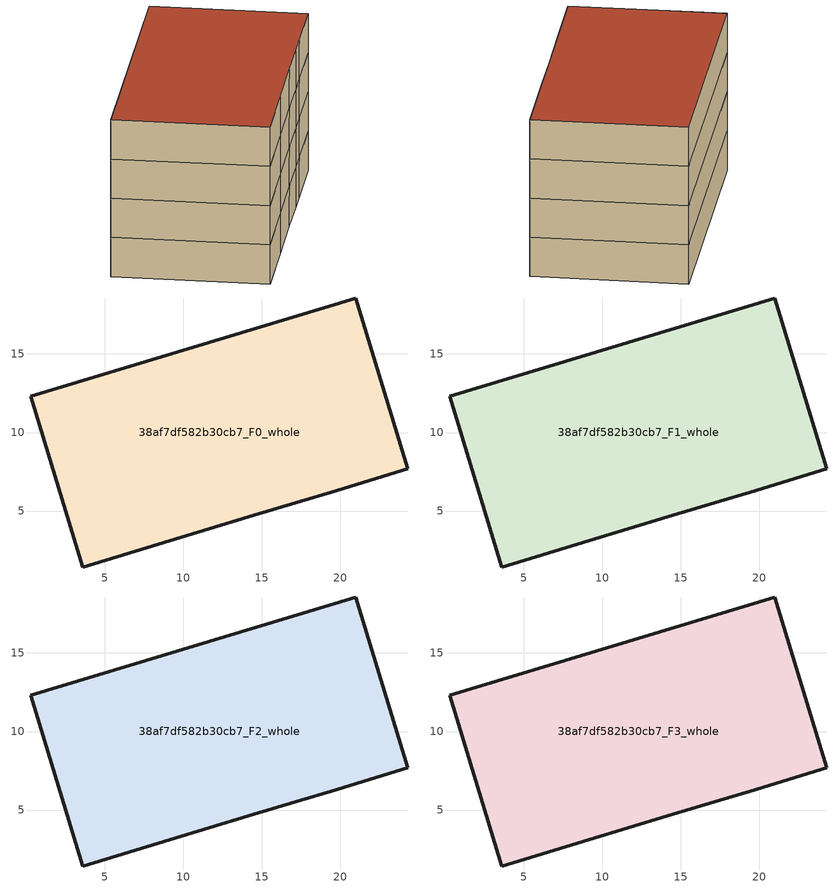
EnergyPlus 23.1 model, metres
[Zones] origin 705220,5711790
38af7df582b30cb7_F0_whole
 floor ground (EU_floor_Construction): 20.98,18.57 24.28,7.69 19.41,6.21 17.47,5.63 14.16,4.63 9.13,3.11 3.6,1.44 0.3,12.32 z0
 wall outside (EU_wall_Construction): 3.6,1.44 9.13,3.11 14.16,4.63 17.47,5.63 19.41,6.21 24.28,7.69 20.98,18.57 0.3,12.32 3.6,1.44 z0:3
38af7df582b30cb7_F1_whole
 floor to 38af7df582b30cb7_F0_whole (EU_floor_Construction): 20.98,18.57 24.28,7.69 19.41,6.21 17.47,5.63 14.16,4.63 9.13,3.11 3.6,1.44 0.3,12.32 z3
 wall outside (EU_wall_Construction): 3.6,1.44 9.13,3.11 14.16,4.63 17.47,5.63 19.41,6.21 24.28,7.69 20.98,18.57 0.3,12.32 3.6,1.44 z3:6
38af7df582b30cb7_F2_whole
 floor to 38af7df582b30cb7_F1_whole (EU_floor_Construction): 20.98,18.57 24.28,7.69 19.41,6.21 17.47,5.63 14.16,4.63 9.13,3.11 3.6,1.44 0.3,12.32 z6
 wall outside (EU_wall_Construction): 3.6,1.44 9.13,3.11 14.16,4.63 17.47,5.63 19.41,6.21 24.28,7.69 20.98,18.57 0.3,12.32 3.6,1.44 z6:9
38af7df582b30cb7_F3_whole
 floor to 38af7df582b30cb7_F2_whole (EU_floor_Construction): 20.98,18.57 24.28,7.69 19.41,6.21 17.47,5.63 14.16,4.63 9.13,3.11 3.6,1.44 0.3,12.32 z9
 wall outside (EU_wall_Construction): 3.6,1.44 9.13,3.11 14.16,4.63 17.47,5.63 19.41,6.21 24.28,7.69 20.98,18.57 0.3,12.32 3.6,1.44 z9:12
 roof outside (EU_roof_Construction): 24.28,7.69 20.98,18.57 0.3,12.32 3.6,1.44 9.13,3.11 14.16,4.63 17.47,5.63 19.41,6.21 z12
[Building]
EU S2 Campaign: North Axis=0; Terrain=City; Solar Distribution=FullExterior
[Site:Location]
London: Latitude=51.5; Longitude=-0.5; Time Zone=0; Elevation=25
[SizingPeriod:WeatherFileDays]
AnnualSizingPeriod: Begin Month=1; Begin Day of Month=1; End Month=12; End Day of Month=31; Day of Week for Start Day=Monday; Use Weather File Daylight Saving Period=No; Use Weather File Rain and Snow Indicators=No
[MATERIAL]
EU_InternalMass_Material: Roughness=MediumRough; Thickness=0.1; Conductivity=1; Density=1800; Specific Heat=900; Thermal Absorptance=0.9; Solar Absorptance=0.7; Visible Absorptance=0.7
[MATERIAL:NOMASS] Roughness=MediumRough; Thermal Absorptance=0.9; Solar Absorptance=0.7; Visible Absorptance=0.7
Name | Thermal Resistance
EU_wall_NoMass | 1.04674
EU_roof_NoMass | 4.32442
EU_floor_NoMass | 2.04616
[CONSTRUCTION]
EU_wall_Construction: EU_wall_NoMass
EU_roof_Construction: EU_roof_NoMass
EU_floor_Construction: EU_floor_NoMass
EU_InternalMass_Construction: EU_InternalMass_Material
[ZONE] Type=1; Multiplier=1; Ceiling Height=autocalculate; Volume=736.826; Floor Area=autocalculate; Part of Total Floor Area=Yes
38af7df582b30cb7_F0_whole; 38af7df582b30cb7_F1_whole; 38af7df582b30cb7_F2_whole; 38af7df582b30cb7_F3_whole
[INTERNALMASS] Construction=EU_InternalMass_Construction; Surface Area=245.609
Name | Zone or ZoneList
38af7df582b30cb7_F0_whole_EU_InternalMass | 38af7df582b30cb7_F0_whole
38af7df582b30cb7_F1_whole_EU_InternalMass | 38af7df582b30cb7_F1_whole
38af7df582b30cb7_F2_whole_EU_InternalMass | 38af7df582b30cb7_F2_whole
38af7df582b30cb7_F3_whole_EU_InternalMass | 38af7df582b30cb7_F3_whole
[OTHEREQUIPMENT] Fuel Type=Electricity; Design Level Calculation Method=Watts/Area; Power per Zone Floor Area=1; Fraction Latent=0; Fraction Radiant=0; Fraction Lost=0; Carbon Dioxide Generation Rate=0; EndUse Subcategory=EU_Step8_InternalGains
Name | Zone or ZoneList or Space or SpaceList | Schedule
EU_Step8_InternalGain_38af7df582b30cb7_F0_whole_f000 | 38af7df582b30cb7_F0_whole | EU_Step8_GainSchedule_38af7df582b30cb7_F0_whole_f000
EU_Step8_InternalGain_38af7df582b30cb7_F1_whole_f000 | 38af7df582b30cb7_F1_whole | EU_Step8_GainSchedule_38af7df582b30cb7_F1_whole_f000
EU_Step8_InternalGain_38af7df582b30cb7_F2_whole_f000 | 38af7df582b30cb7_F2_whole | EU_Step8_GainSchedule_38af7df582b30cb7_F2_whole_f000
EU_Step8_InternalGain_38af7df582b30cb7_F3_whole_f000 | 38af7df582b30cb7_F3_whole | EU_Step8_GainSchedule_38af7df582b30cb7_F3_whole_f000
[ZONEVENTILATION:DESIGNFLOWRATE] Schedule=EU_AlwaysOn; Design Flow Rate Calculation Method=AirChanges/Hour; Air Changes per Hour=0.488719; Ventilation Type=Natural; Fan Pressure Rise=0; Fan Total Efficiency=1; Constant Term Coefficient=1; Temperature Term Coefficient=0; Velocity Term Coefficient=0; Velocity Squared Term Coefficient=0; Minimum Indoor Temperature=-100; Maximum Indoor Temperature=100; Delta Temperature=-100; Minimum Outdoor Temperature=-100; Maximum Outdoor Temperature=100; Maximum Wind Speed=40
Name | Zone or ZoneList or Space or SpaceList
EU_ConstantAir_38af7df582b30cb7_F0_whole | 38af7df582b30cb7_F0_whole
EU_ConstantAir_38af7df582b30cb7_F1_whole | 38af7df582b30cb7_F1_whole
EU_ConstantAir_38af7df582b30cb7_F2_whole | 38af7df582b30cb7_F2_whole
EU_ConstantAir_38af7df582b30cb7_F3_whole | 38af7df582b30cb7_F3_whole
[HVACTEMPLATE:THERMOSTAT] Constant Heating Setpoint=20; Constant Cooling Setpoint=50
EU_HeatOnly_38af7df582b30cb7_F0_whole; EU_HeatOnly_38af7df582b30cb7_F1_whole; EU_HeatOnly_38af7df582b30cb7_F2_whole; EU_HeatOnly_38af7df582b30cb7_F3_whole
[HVACTEMPLATE:ZONE:IDEALLOADSAIRSYSTEM] System Availability Schedule=EU_AlwaysOn; Maximum Heating Supply Air Temperature=50; Minimum Cooling Supply Air Temperature=13; Maximum Heating Supply Air Humidity Ratio=0.0156; Minimum Cooling Supply Air Humidity Ratio=0.0077; Heating Limit=NoLimit; Cooling Limit=NoLimit; Heating Availability Schedule=EU_AlwaysOn; Cooling Availability Schedule=EU_CoolingOff; Dehumidification Control Type=ConstantSensibleHeatRatio; Cooling Sensible Heat Ratio=0.7; Dehumidification Setpoint=60; Humidification Control Type=None; Humidification Setpoint=30; Outdoor Air Method=None; Outdoor Air Flow Rate per Person=0.00944; Outdoor Air Flow Rate per Zone Floor Area=0; Outdoor Air Flow Rate per Zone=0; Demand Controlled Ventilation Type=None; Outdoor Air Economizer Type=NoEconomizer; Heat Recovery Type=None; Sensible Heat Recovery Effectiveness=0.7; Latent Heat Recovery Effectiveness=0.65
Name | Template Thermostat
38af7df582b30cb7_F0_whole | EU_HeatOnly_38af7df582b30cb7_F0_whole
38af7df582b30cb7_F1_whole | EU_HeatOnly_38af7df582b30cb7_F1_whole
38af7df582b30cb7_F2_whole | EU_HeatOnly_38af7df582b30cb7_F2_whole
38af7df582b30cb7_F3_whole | EU_HeatOnly_38af7df582b30cb7_F3_whole
[SIZING:ZONE] Zone Cooling Design Supply Air Temperature Input Method=SupplyAirTemperature; Zone Cooling Design Supply Air Temperature=13; Zone Heating Design Supply Air Temperature Input Method=SupplyAirTemperature; Zone Heating Design Supply Air Temperature=50; Zone Cooling Design Supply Air Humidity Ratio=0.008; Zone Heating Design Supply Air Humidity Ratio=0.008; Cooling Design Air Flow Method=DesignDay; Cooling Design Air Flow Rate=0; Cooling Minimum Air Flow per Zone Floor Area=0.000762; Cooling Minimum Air Flow=0; Cooling Minimum Air Flow Fraction=0.2; Heating Design Air Flow Method=DesignDay; Heating Design Air Flow Rate=0; Heating Maximum Air Flow per Zone Floor Area=0.002032; Heating Maximum Air Flow=0.141576; Heating Maximum Air Flow Fraction=0.3; Account for Dedicated Outdoor Air System=No; Dedicated Outdoor Air System Control Strategy=NeutralSupplyAir; Dedicated Outdoor Air Low Setpoint Temperature for Design=autosize; Dedicated Outdoor Air High Setpoint Temperature for Design=autosize; Zone Load Sizing Method=Sensible Load Only No Latent Load; Zone Latent Cooling Design Supply Air Humidity Ratio Input Method=HumidityRatioDifference; Zone Cooling Design Supply Air Humidity Ratio Difference=0.005; Zone Latent Heating Design Supply Air Humidity Ratio Input Method=HumidityRatioDifference; Zone Humidification Design Supply Air Humidity Ratio Difference=0.005
38af7df582b30cb7_F0_whole; 38af7df582b30cb7_F1_whole; 38af7df582b30cb7_F2_whole; 38af7df582b30cb7_F3_whole
[SCHEDULE:CONSTANT]
Name | Hourly Value
EU_AlwaysOn | 1
EU_CoolingOff | 0
[SCHEDULE:FILE] Column Number=1; Rows to Skip at Top=0; Number of Hours of Data=8760; Column Separator=Comma; Interpolate to Timestep=No; Minutes per Item=60; Adjust Schedule for Daylight Savings=Yes
Name | File
EU_Step8_GainSchedule_38af7df582b30cb7_F0_whole_f000 | C:\Users\o_iseri\Desktop\OpenUBEM\openubem\outputs\eu_evidence\EU-11\GB-LDN-STDUNSTANS\idfs\38af7df582b30cb7\38af7df582b30cb7_F0_whole_f000_gain.csv
EU_Step8_GainSchedule_38af7df582b30cb7_F1_whole_f000 | C:\Users\o_iseri\Desktop\OpenUBEM\openubem\outputs\eu_evidence\EU-11\GB-LDN-STDUNSTANS\idfs\38af7df582b30cb7\38af7df582b30cb7_F1_whole_f000_gain.csv
EU_Step8_GainSchedule_38af7df582b30cb7_F2_whole_f000 | C:\Users\o_iseri\Desktop\OpenUBEM\openubem\outputs\eu_evidence\EU-11\GB-LDN-STDUNSTANS\idfs\38af7df582b30cb7\38af7df582b30cb7_F2_whole_f000_gain.csv
EU_Step8_GainSchedule_38af7df582b30cb7_F3_whole_f000 | C:\Users\o_iseri\Desktop\OpenUBEM\openubem\outputs\eu_evidence\EU-11\GB-LDN-STDUNSTANS\idfs\38af7df582b30cb7\38af7df582b30cb7_F3_whole_f000_gain.csv
